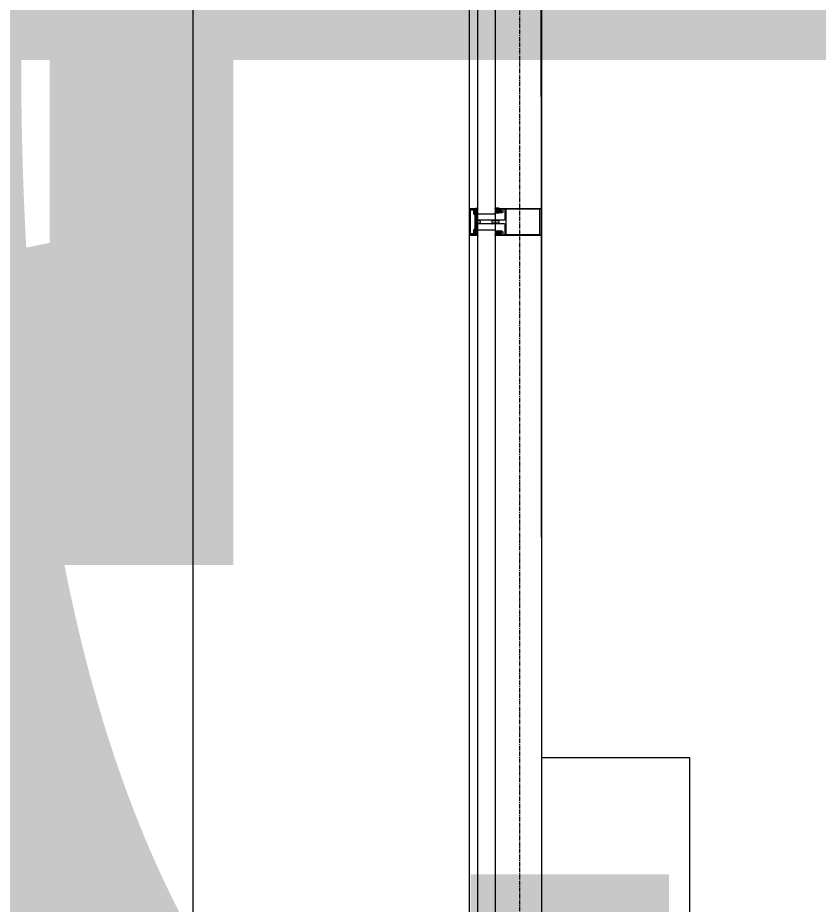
# Model space of a CAD drawing. Header units: millimetres. Extents: x 0 to 168960, y -92093 to 443706.
# Drawn here: x 35005 to 36899, y 100221 to 102317 of the extents above; entities that cross this region are included whole.
import ezdxf
from ezdxf.enums import TextEntityAlignment as Align

# ---------------------------------------------------------------- set-up
doc = ezdxf.new("R2018")
doc.units = ezdxf.units.MM
doc.linetypes.add('осевая', pattern=[50.8, 31.75, -6.35, 6.35, -6.35])
for name, color, linetype, lineweight in [('_0', 7, 'Continuous', 15), ('АР_Названия помещений', 124, 'Continuous', 5), ('АР_Номер помещения', 1, 'Continuous', 25), ('АР_Помещения_площадь', 19, 'Continuous', 9)]:
    doc.layers.add(name, color=color, linetype=linetype, lineweight=lineweight)
doc.styles.add('ISOCPEUR', font='isocpeur.ttf', dxfattribs={"height": 175})
doc.styles.get("Standard").update_dxf_attribs({"font": 'arial.ttf'})
pattern_1 = [(45, (-322323.2146, 48225.5516), (-1.122532015, 1.122532015), []), (135, (-322323.2146, 48225.5516), (-1.122532015, -1.122532015), [])]

# ---------------------------------------------------------------- blocks, each defined once
blk = doc.blocks.new('*U221')
at = {"color": 8}
for p, q in [((0, 3655.5), (0, 63)), ((169.8, 62.5), (169.8, 3656))]:
    blk.add_line(p, q, dxfattribs=at)
blk.add_lwpolyline([(150.9, 51.1), (108.9, 51.1), (109, 3667.5), (151, 3667.5)], close=True, dxfattribs=at)
blk = doc.blocks.new('*U220')
h = blk.add_hatch()
h.set_pattern_fill('ANSI37', color=8, scale=0.5)
h.set_pattern_definition([(45, (-322323.2146, 48226.1939), (-1.122532015, 1.122532015), []), (135, (-322323.2146, 48226.1939), (-1.122532015, -1.122532015), [])])
edge = h.paths.add_edge_path()
edge.add_line((-21.2, -100), (-22.2, -100))
edge.add_arc((-22.2, -100.4), 0.427, 89.9934, 141.5328)
edge.add_arc((-22.8, -99.9), 0.427, 179.9968, 321.5208, ccw=False)
edge.add_line((-23.3, -99.9), (-23.3, -98.8))
edge.add_arc((-23.1, -98.8), 0.183, 89.9818, 180.0182, ccw=False)
edge.add_line((-23.1, -98.6), (-23, -98.6))
edge.add_arc((-23, -98.4), 0.183, 269.9994, 405.0108)
edge.add_line((-22.8, -98.3), (-24, -97.2))
edge.add_arc((-24.4, -97.7), 0.637, 53.6257, 90.9577)
edge.add_line((-24.4, -97.1), (-28.6, -97.1))
edge.add_arc((-28.6, -97.7), 0.637, 89.0423, 126.3743)
edge.add_line((-29, -97.2), (-30.2, -98.3))
edge.add_arc((-30.1, -98.4), 0.183, 134.9892, 270.0006)
edge.add_line((-30.1, -98.6), (-29.9, -98.6))
edge.add_arc((-29.9, -98.8), 0.183, -0.0182, 90.0182, ccw=False)
edge.add_line((-29.8, -98.8), (-29.8, -99.9))
edge.add_arc((-30.2, -99.9), 0.427, -141.5208, 0.0032, ccw=False)
edge.add_arc((-30.8, -100.4), 0.427, 38.4672, 90.0066)
edge.add_line((-30.8, -100), (-31.9, -100))
edge.add_arc((-31.9, -100.2), 0.183, 89.9818, 180.0182)
edge.add_line((-32.1, -100.2), (-32.1, -107.4))
edge.add_arc((-31.8, -107.4), 0.306, 176.8449, 269.9211)
edge.add_line((-31.8, -107.7), (-31.1, -107.7))
edge.add_arc((-31.1, -107.4), 0.304, 269.9781, 295.0452)
edge.add_line((-31, -107.6), (-28.9, -106.8))
edge.add_arc((-28.8, -107.1), 0.305, -39.63, 115.0142, ccw=False)
edge.add_arc((-36.1, -100.8), 9.95, 301.1872, 319.274, ccw=False)
edge.add_arc((-30.8, -109.7), 0.4, 111.5421, 188.4579)
edge.add_arc((-30.6, -109.5), 0.602, 203.6278, 297.8806)
edge.add_arc((-36.1, -100.6), 11, 301.3202, 310.1218)
edge.add_arc((-25.1, -113.7), 6.09, 109.9917, 129.8472, ccw=False)
edge.add_arc((-27, -108.3), 0.305, 34.337, 110.8356, ccw=False)
edge.add_line((-26.8, -108.1), (-26.3, -108.8))
edge.add_arc((-26, -108.6), 0.305, 214.3429, 325.6571)
edge.add_line((-25.8, -108.8), (-25.3, -108.1))
edge.add_arc((-25, -108.3), 0.305, 34.3429, 145.6571, ccw=False)
edge.add_line((-24.8, -108.1), (-24.3, -108.8))
edge.add_arc((-24.1, -108.6), 0.305, 214.3429, 325.6571)
edge.add_line((-23.8, -108.8), (-23.3, -108.1))
edge.add_arc((-23.1, -108.3), 0.305, 45.0082, 145.6533, ccw=False)
edge.add_line((-22.9, -108), (-21.5, -109.4))
edge.add_arc((-21.3, -109.2), 0.305, 225.0039, 359.9731)
edge.add_line((-21, -109.2), (-21, -100.2))
edge.add_arc((-21.2, -100.2), 0.183, 359.9818, 449.9818)
edge = h.paths.add_edge_path(flags=16)
edge.add_line((-27.8, -97.9), (-25.2, -97.9))
edge.add_arc((-25.2, -98.5), 0.541, 0, 90, ccw=False)
edge.add_line((-24.7, -98.5), (-24.7, -99.4))
edge.add_arc((-25.2, -99.4), 0.541, -90, 0, ccw=False)
edge.add_line((-25.2, -100), (-27.8, -100))
edge.add_arc((-27.8, -99.4), 0.541, 180, 270, ccw=False)
edge.add_line((-28.3, -99.4), (-28.3, -98.5))
edge.add_arc((-27.8, -98.5), 0.541, 90, 180, ccw=False)
edge = h.paths.add_edge_path(flags=16)
edge.add_line((-28.4, -101.7), (-24.6, -101.7))
edge.add_arc((-24.6, -102.2), 0.541, 0, 90, ccw=False)
edge.add_line((-24.1, -102.2), (-24.1, -104.8))
edge.add_arc((-24.6, -104.8), 0.541, -90, 0, ccw=False)
edge.add_line((-24.6, -105.3), (-28.4, -105.3))
edge.add_arc((-28.4, -104.8), 0.541, 180, 270, ccw=False)
edge.add_line((-28.9, -104.8), (-28.9, -102.2))
edge.add_arc((-28.4, -102.2), 0.541, 90, 180, ccw=False)
h = blk.add_hatch()
h.set_pattern_fill('ANSI37', color=8, scale=0.5)
h.set_pattern_definition([(45, (-322323.2146, 48226.1939), (-1.122532015, 1.122532015), []), (135, (-322323.2146, 48226.1939), (-1.122532015, -1.122532015), [])])
edge = h.paths.add_edge_path()
edge.add_line((21.3, -100), (22.3, -100))
edge.add_arc((22.3, -100.4), 0.427, 38.4672, 90.0066, ccw=False)
edge.add_arc((23, -99.9), 0.427, 218.4792, 360.0032)
edge.add_line((23.4, -99.9), (23.4, -98.8))
edge.add_arc((23.2, -98.8), 0.183, 359.9818, 450.0182)
edge.add_line((23.2, -98.6), (23.1, -98.6))
edge.add_arc((23.1, -98.4), 0.183, 134.9892, 270.0006, ccw=False)
edge.add_line((22.9, -98.3), (24.2, -97.2))
edge.add_arc((24.5, -97.7), 0.637, 89.0423, 126.3743, ccw=False)
edge.add_line((24.6, -97.1), (28.7, -97.1))
edge.add_arc((28.7, -97.7), 0.637, 53.6257, 90.9577, ccw=False)
edge.add_line((29.1, -97.2), (30.3, -98.3))
edge.add_arc((30.2, -98.4), 0.183, -90.0006, 45.0108, ccw=False)
edge.add_line((30.2, -98.6), (30.1, -98.6))
edge.add_arc((30.1, -98.8), 0.183, 89.9818, 180.0182)
edge.add_line((29.9, -98.8), (29.9, -99.9))
edge.add_arc((30.3, -99.9), 0.427, 179.9968, 321.5208)
edge.add_arc((31, -100.4), 0.427, 89.9934, 141.5328, ccw=False)
edge.add_line((31, -100), (32.1, -100))
edge.add_arc((32.1, -100.2), 0.183, -0.0182, 90.0182, ccw=False)
edge.add_line((32.3, -100.2), (32.3, -107.4))
edge.add_arc((31.9, -107.4), 0.306, -89.9211, 3.1551, ccw=False)
edge.add_line((31.9, -107.7), (31.2, -107.7))
edge.add_arc((31.2, -107.4), 0.304, 244.9548, 270.0219, ccw=False)
edge.add_line((31.1, -107.6), (29, -106.8))
edge.add_arc((28.9, -107.1), 0.305, 64.9858, 219.63)
edge.add_arc((36.2, -100.8), 9.95, 220.726, 238.8128)
edge.add_arc((30.9, -109.7), 0.4, -8.4579, 68.4579, ccw=False)
edge.add_arc((30.7, -109.5), 0.602, 242.1194, 336.3722, ccw=False)
edge.add_arc((36.2, -100.6), 11, 229.8782, 238.6798, ccw=False)
edge.add_arc((25.2, -113.7), 6.09, 50.1528, 70.0083)
edge.add_arc((27.2, -108.3), 0.305, 69.1644, 145.663)
edge.add_line((26.9, -108.1), (26.4, -108.8))
edge.add_arc((26.2, -108.6), 0.305, 214.3429, 325.6571, ccw=False)
edge.add_line((25.9, -108.8), (25.4, -108.1))
edge.add_arc((25.2, -108.3), 0.305, 34.3429, 145.6571)
edge.add_line((24.9, -108.1), (24.4, -108.8))
edge.add_arc((24.2, -108.6), 0.305, 214.3429, 325.6571, ccw=False)
edge.add_line((23.9, -108.8), (23.4, -108.1))
edge.add_arc((23.2, -108.3), 0.305, 34.3467, 134.9918)
edge.add_line((23, -108), (21.7, -109.4))
edge.add_arc((21.4, -109.2), 0.305, 180.0269, 314.9961, ccw=False)
edge.add_line((21.1, -109.2), (21.1, -100.2))
edge.add_arc((21.3, -100.2), 0.183, 90.0182, 180.0182, ccw=False)
edge = h.paths.add_edge_path(flags=16)
edge.add_line((27.9, -97.9), (25.4, -97.9))
edge.add_arc((25.4, -98.5), 0.541, 90, 180)
edge.add_line((24.8, -98.5), (24.8, -99.4))
edge.add_arc((25.4, -99.4), 0.541, 180, 270)
edge.add_line((25.4, -100), (27.9, -100))
edge.add_arc((27.9, -99.4), 0.541, 270, 360)
edge.add_line((28.5, -99.4), (28.5, -98.5))
edge.add_arc((27.9, -98.5), 0.541, 0, 90)
edge = h.paths.add_edge_path(flags=16)
edge.add_line((28.5, -101.7), (24.8, -101.7))
edge.add_arc((24.8, -102.2), 0.541, 90, 180)
edge.add_line((24.2, -102.2), (24.2, -104.8))
edge.add_arc((24.8, -104.8), 0.541, 180, 270)
edge.add_line((24.8, -105.3), (28.5, -105.3))
edge.add_arc((28.5, -104.8), 0.541, 270, 360)
edge.add_line((29.1, -104.8), (29.1, -102.2))
edge.add_arc((28.5, -102.2), 0.541, 0, 90)
h = blk.add_hatch()
h.set_pattern_fill('ANSI37', color=8, scale=0.5)
h.set_pattern_definition(pattern_1)
edge = h.paths.add_edge_path()
edge.add_line((-29.8, -151.9), (-30.2, -152.7))
edge.add_arc((-29.5, -152), 0.305, 34.3393, 154.4423)
edge.add_line((-28.8, -152.6), (-29.3, -151.8))
edge.add_arc((-28.6, -152.4), 0.305, 214.3437, 325.6563)
edge.add_line((-27.8, -151.8), (-28.3, -152.6))
edge.add_arc((-27.6, -152), 0.305, 34.3437, 145.6563)
edge.add_line((-26.8, -152.6), (-27.3, -151.8))
edge.add_arc((-26.6, -152.4), 0.305, 214.3437, 325.6563)
edge.add_line((-25.8, -151.8), (-26.3, -152.6))
edge.add_arc((-25.6, -152), 0.305, 34.3437, 145.6563)
edge.add_line((-24.7, -152.6), (-25.3, -151.8))
edge.add_arc((-24.5, -152.4), 0.305, 214.3437, 325.6563)
edge.add_line((-23.7, -151.8), (-24.2, -152.6))
edge.add_arc((-23.5, -152), 0.305, 34.3437, 145.6563)
edge.add_line((-22.8, -152.6), (-23.2, -151.8))
edge.add_arc((-22.5, -152.4), 0.305, 214.3437, 325.6563)
edge.add_line((-21.8, -151.8), (-22.2, -152.6))
edge.add_arc((-21.5, -152), 0.305, 34.3437, 145.6563)
edge.add_line((-20.8, -152.6), (-21.3, -151.8))
edge.add_arc((-20.5, -152.4), 0.305, 214.3437, 325.6563)
edge.add_line((-19.7, -151.8), (-20.3, -152.6))
edge.add_arc((-19.4, -152), 0.305, 34.3437, 145.6563)
edge.add_line((-18.7, -152.6), (-19.2, -151.8))
edge.add_arc((-18.4, -152.4), 0.305, 214.3437, 325.6563)
edge.add_line((-17.7, -151.8), (-18.2, -152.6))
edge.add_arc((-13.9, -204.8), 53, 85.9442, 94.0558)
edge.add_line((-9.7, -152), (-10.2, -151.8))
edge.add_arc((-10, -152.2), 0.304, 0, 34.3643)
edge.add_line((-9.7, -154.6), (-9.7, -152.2))
edge.add_arc((-10, -154.6), 0.305, 270, 360)
edge.add_line((-19.3, -154.9), (-10, -154.9))
edge.add_arc((-19.3, -154.5), 0.427, 218.4735, 270)
edge.add_arc((-20, -155), 0.427, 38.4735, 180)
edge.add_line((-20.4, -156.2), (-20.4, -155))
edge.add_arc((-20.2, -156.2), 0.183, 180, 270)
edge.add_line((-20, -156.4), (-20.2, -156.4))
edge.add_arc((-20, -156.6), 0.183, 315.0015, 450)
edge.add_line((-21.1, -158), (-19.9, -156.7))
edge.add_arc((-21.5, -157.6), 0.549, 270, 315.0015)
edge.add_line((-25.6, -158.1), (-21.5, -158.1))
edge.add_arc((-25.6, -157.6), 0.549, 224.9985, 270)
edge.add_line((-27.2, -156.7), (-26, -158))
edge.add_arc((-27.1, -156.6), 0.183, 90, 224.9985)
edge.add_line((-26.8, -156.4), (-27.1, -156.4))
edge.add_arc((-26.8, -156.2), 0.183, 270, 360)
edge.add_line((-26.7, -155), (-26.7, -156.2))
edge.add_arc((-27.1, -155), 0.427, 0, 70.7667)
edge.add_arc((-27.1, -155), 0.427, 70.7529, 141.5305)
edge.add_arc((-27.8, -154.5), 0.427, 270, 321.5305)
edge.add_line((-31.5, -154.9), (-27.8, -154.9))
edge.add_arc((-31.5, -154.5), 0.427, 180, 270)
edge.add_line((-32, -154.4), (-32, -154.5))
edge.add_arc((-38, -154.4), 6.03, 0, 37.4762)
edge.add_arc((-33, -150.5), 0.305, 51.1811, 217.4762)
edge.add_arc((-37.8, -156.5), 7.99, 28.02, 51.1811)
edge.add_arc((-30.5, -152.6), 0.305, 208.02, 334.4386)
edge = h.paths.add_edge_path(flags=16)
edge.add_line((-22.3, -157.2), (-24.9, -157.2))
edge.add_arc((-24.9, -156.7), 0.541, 180, 270)
edge.add_line((-25.4, -156.7), (-25.4, -155.4))
edge.add_arc((-24.9, -155.4), 0.541, 90, 180)
edge.add_line((-24.9, -154.9), (-22.3, -154.9))
edge.add_arc((-22.3, -155.4), 0.541, 0, 90)
edge.add_line((-21.8, -155.4), (-21.8, -156.7))
edge.add_arc((-22.3, -156.7), 0.541, 270, 360)
h = blk.add_hatch()
h.set_pattern_fill('ANSI37', color=8, scale=0.5)
h.set_pattern_definition(pattern_1)
edge = h.paths.add_edge_path()
edge.add_arc((30.5, -152.6), 0.305, 205.5614, 331.98)
edge.add_arc((37.8, -156.5), 7.99, 128.8189, 151.98)
edge.add_arc((33, -150.5), 0.305, 322.5238, 488.8189)
edge.add_arc((38, -154.4), 6.03, 142.5238, 180)
edge.add_line((32, -154.4), (32, -154.5))
edge.add_arc((31.5, -154.5), 0.427, 270, 360)
edge.add_line((31.5, -154.9), (27.8, -154.9))
edge.add_arc((27.8, -154.5), 0.427, 218.4695, 270)
edge.add_arc((27.1, -155), 0.427, 38.4695, 109.2471)
edge.add_arc((27.1, -155), 0.427, 109.2333, 180)
edge.add_line((26.7, -155), (26.7, -156.2))
edge.add_arc((26.8, -156.2), 0.183, 180, 270)
edge.add_line((26.8, -156.4), (27.1, -156.4))
edge.add_arc((27.1, -156.6), 0.183, 315.0015, 450)
edge.add_line((27.2, -156.7), (26, -158))
edge.add_arc((25.6, -157.6), 0.549, 270, 315.0015)
edge.add_line((25.6, -158.1), (21.5, -158.1))
edge.add_arc((21.5, -157.6), 0.549, 224.9985, 270)
edge.add_line((21.1, -158), (19.9, -156.7))
edge.add_arc((20, -156.6), 0.183, 90, 224.9985)
edge.add_line((20, -156.4), (20.2, -156.4))
edge.add_arc((20.2, -156.2), 0.183, 270, 360)
edge.add_line((20.4, -156.2), (20.4, -155))
edge.add_arc((20, -155), 0.427, 0, 141.5265)
edge.add_arc((19.3, -154.5), 0.427, 270, 321.5265)
edge.add_line((19.3, -154.9), (10, -154.9))
edge.add_arc((10, -154.6), 0.305, 180, 270)
edge.add_line((9.7, -154.6), (9.7, -152.2))
edge.add_arc((10, -152.2), 0.304, 145.6357, 180)
edge.add_line((9.7, -152), (10.2, -151.8))
edge.add_arc((13.9, -204.8), 53, 85.9442, 94.0558)
edge.add_line((17.7, -151.8), (18.2, -152.6))
edge.add_arc((18.4, -152.4), 0.305, 214.3437, 325.6563)
edge.add_line((18.7, -152.6), (19.2, -151.8))
edge.add_arc((19.4, -152), 0.305, 34.3437, 145.6563)
edge.add_line((19.7, -151.8), (20.3, -152.6))
edge.add_arc((20.5, -152.4), 0.305, 214.3437, 325.6563)
edge.add_line((20.8, -152.6), (21.3, -151.8))
edge.add_arc((21.5, -152), 0.305, 34.3437, 145.6563)
edge.add_line((21.8, -151.8), (22.2, -152.6))
edge.add_arc((22.5, -152.4), 0.305, 214.3437, 325.6563)
edge.add_line((22.8, -152.6), (23.2, -151.8))
edge.add_arc((23.5, -152), 0.305, 34.3437, 145.6563)
edge.add_line((23.7, -151.8), (24.2, -152.6))
edge.add_arc((24.5, -152.4), 0.305, 214.3437, 325.6563)
edge.add_line((24.7, -152.6), (25.3, -151.8))
edge.add_arc((25.6, -152), 0.305, 34.3437, 145.6563)
edge.add_line((25.8, -151.8), (26.3, -152.6))
edge.add_arc((26.6, -152.4), 0.305, 214.3437, 325.6563)
edge.add_line((26.8, -152.6), (27.3, -151.8))
edge.add_arc((27.6, -152), 0.305, 34.3437, 145.6563)
edge.add_line((27.8, -151.8), (28.3, -152.6))
edge.add_arc((28.6, -152.4), 0.305, 214.3437, 325.6563)
edge.add_line((28.8, -152.6), (29.3, -151.8))
edge.add_arc((29.5, -152), 0.305, 25.5577, 145.6607)
edge.add_line((29.8, -151.9), (30.2, -152.7))
edge = h.paths.add_edge_path(flags=16)
edge.add_line((25.4, -156.7), (25.4, -155.4))
edge.add_arc((24.9, -156.7), 0.541, 270, 360)
edge.add_line((22.3, -157.2), (24.9, -157.2))
edge.add_arc((22.3, -156.7), 0.541, 180, 270)
edge.add_line((21.8, -155.4), (21.8, -156.7))
edge.add_arc((22.3, -155.4), 0.541, 90, 180)
edge.add_line((24.9, -154.9), (22.3, -154.9))
edge.add_arc((24.9, -155.4), 0.541, 0, 90)
at = {"color": 8, "lineweight": 0, "ltscale": 100, "transparency": 33554687}
for points in [[(-32, -1), (-32, -100.1), (-29.9, -100.1), (-29.4, -99.6), (-29.4, -99.1), (-30.5, -99.1), (-30.5, -94.1), (-26.8, -94.1), (-26.5, -93.8), (-26.1, -94.1), (-22.5, -94.1), (-22.5, -99.1), (-23.5, -99.1), (-23.5, -99.6), (-23, -100.1), (-21, -100.1), (-21, -94.1), (-21.6, -92.9), (-23.9, -91.2), (-24.2, -91.1), (-28.7, -91.1), (-29.1, -91.3), (-29.9, -91.1), (-29.9, -87.1), (-28.9, -86.1), (-6, -86.1), (-5, -87.1), (-5, -116.8), (-4.6, -117.1), (-3.5, -117.1), (-2.4, -116.1), (-2.4, -115.2), (-2, -114.9), (-2, -113.6), (-2.4, -113.4), (-2, -113.2), (-2, -111.9), (-2.4, -111.6), (-2, -111.3), (-2, -110.1), (-2.4, -109.9), (-2, -109.5), (-2, -108.3), (-2.4, -108), (-2, -107.7), (-2, -106.4), (-2.4, -106.2), (-2, -106), (-2, -104.7), (-2.4, -104.4), (-2, -104.1), (-2, -102.9), (-2.4, -102.5), (-2, -102.3), (-2, -101.6), (-0.9, -99.6), (0.9, -99.6), (1.8, -101.3), (2.6, -101.7), (2.1, -101.9), (2.1, -103.2), (2.6, -103.5), (2.1, -103.8), (2.1, -105), (2.6, -105.3), (2.1, -105.6), (2.1, -106.8), (2.6, -107.1), (2.1, -107.4), (2.1, -108.6), (2.6, -108.9), (2.1, -109.1), (2.1, -110.5), (2.6, -110.7), (2.1, -111), (2.1, -112.2), (2.6, -112.5), (2.1, -112.8), (2.1, -114), (2.6, -114.2), (2.1, -114.6), (2.1, -115.8), (2.6, -116.1), (3.5, -117.1), (4.8, -117.1), (5, -116.8), (5, -87.1), (6, -86.1), (29.1, -86.1), (30, -87.1), (30, -91.1), (29.1, -91.3), (28.8, -91.1), (24.2, -91.1), (24.1, -91.2), (21.6, -92.9), (21, -94.1), (21, -100.1), (23, -100.1), (23.6, -99.6), (23.6, -99.1), (22.5, -99.1), (22.5, -94.1), (26.3, -94.1), (26.5, -93.8), (26.9, -94.1), (30.5, -94.1), (30.5, -99.1), (29.6, -99.1), (29.6, -99.6), (30, -100.1), (32, -100.1), (32, -1), (31, 0), (-31, 0)], [(-29.9, -4), (30, -4), (30, -83.8), (-29.9, -83.8)], [(30.4, -168.6), (-30.4, -168.6), (-30.7, -168.4), (-30.7, -167.3), (-30.4, -166.9), (-28, -166.9), (-27.7, -166.7), (-27.7, -165.9), (-28, -165.6), (-30.4, -165.6), (-30.7, -165.3), (-30.7, -159.9), (-29.7, -158.6), (-29.6, -157.8), (-31.3, -154.6), (-32, -154.9), (-32, -168.4), (-30.5, -170), (30.5, -170), (32, -168.4), (32, -154.9), (31.3, -154.6), (29.6, -157.8), (29.7, -158.6), (30.8, -159.9), (30.8, -165.3), (30.4, -165.6), (28, -165.6), (27.7, -165.9), (27.7, -166.7), (28, -166.9), (30.4, -166.9), (30.8, -167.3), (30.8, -168.4)]]:
    blk.add_lwpolyline(points, close=True, dxfattribs=at)
for points in [[(-21.2, -100), (-22.2, -100, 0.228752), (-22.5, -100.1, -0.710164), (-23.3, -99.9), (-23.3, -98.8, -0.4144), (-23.1, -98.6), (-23, -98.6, 0.66825), (-22.8, -98.3), (-24, -97.2, 0.164348), (-24.4, -97.1), (-28.6, -97.1, 0.164348), (-29, -97.2), (-30.2, -98.3, 0.66825), (-30.1, -98.6), (-29.9, -98.6, -0.4144), (-29.8, -98.8), (-29.8, -99.9, -0.710164), (-30.5, -100.1, 0.228752), (-30.8, -100), (-31.9, -100, 0.4144), (-32.1, -100.2), (-32.1, -107.4, 0.430028), (-31.8, -107.7), (-31.1, -107.7, 0.109814), (-31, -107.6), (-28.9, -106.8, -0.800036), (-28.5, -107.3, -0.079083), (-30.9, -109.3, 0.348803), (-31.2, -109.7, 0.436125), (-30.3, -110, 0.038423), (-29, -109, -0.086853), (-27.1, -108, -0.346763), (-26.8, -108.1), (-26.3, -108.8, 0.527877), (-25.8, -108.8), (-25.3, -108.1, -0.527877), (-24.8, -108.1), (-24.3, -108.8, 0.527877), (-23.8, -108.8), (-23.3, -108.1, -0.469739), (-22.9, -108), (-21.5, -109.4, 0.667984), (-21, -109.2), (-21, -100.2, 0.414214)], [(21.3, -100), (22.3, -100, -0.228752), (22.6, -100.1, 0.710164), (23.4, -99.9), (23.4, -98.8, 0.4144), (23.2, -98.6), (23.1, -98.6, -0.66825), (22.9, -98.3), (24.2, -97.2, -0.164348), (24.6, -97.1), (28.7, -97.1, -0.164348), (29.1, -97.2), (30.3, -98.3, -0.66825), (30.2, -98.6), (30.1, -98.6, 0.4144), (29.9, -98.8), (29.9, -99.9, 0.710164), (30.6, -100.1, -0.228752), (31, -100), (32.1, -100, -0.4144), (32.3, -100.2), (32.3, -107.4, -0.430028), (31.9, -107.7), (31.2, -107.7, -0.109814), (31.1, -107.6), (29, -106.8, 0.800036), (28.6, -107.3, 0.079083), (31, -109.3, -0.348803), (31.3, -109.7, -0.436125), (30.5, -110, -0.038423), (29.1, -109, 0.086853), (27.3, -108, 0.346763), (26.9, -108.1), (26.4, -108.8, -0.527877), (25.9, -108.8), (25.4, -108.1, 0.527877), (24.9, -108.1), (24.4, -108.8, -0.527877), (23.9, -108.8), (23.4, -108.1, 0.469739), (23, -108), (21.7, -109.4, -0.667984), (21.1, -109.2), (21.1, -100.2, -0.414214)], [(-3.5, -116.9), (-4.6, -116.9, 0.523933), (-5, -117.2), (-5, -150.4, 0.414326), (-4.5, -150.9), (-3.1, -150.9, 0.410627), (-2.6, -150.4), (-2.6, -149.7, 0.492552), (-2.8, -149.5), (-3.3, -149.5, -0.441111), (-3.5, -149.2), (-3.5, -147.4, -0.208057), (-3.1, -146.6, -0.000016), (-0.7, -144.2, -0.439819), (0.8, -144.2, -0.000016), (3.2, -146.6, -0.208057), (3.6, -147.4), (3.7, -149.2, -0.441111), (3.4, -149.5), (2.9, -149.5, 0.492552), (2.7, -149.7), (2.7, -150.4, 0.410627), (3.2, -150.9), (4.6, -150.9, 0.414326), (5.1, -150.4), (5.1, -117.2, 0.523933), (4.8, -116.9), (3.7, -116.9)], [(-29.3, -151.8, 0.57795), (-29.8, -151.9), (-30.2, -152.7, -0.615334), (-30.7, -152.8, 0.101403), (-32.8, -150.3, 0.887085), (-33.2, -150.7, -0.164997), (-32, -154.4), (-32, -154.5, 0.414304), (-31.5, -154.9), (-27.8, -154.9, 0.228696), (-27.4, -154.8, -0.319049), (-26.9, -154.6, -0.319002), (-26.7, -155), (-26.7, -156.2, -0.4144), (-26.8, -156.4), (-27.1, -156.4, 0.668339), (-27.2, -156.7), (-26, -158, 0.198883), (-25.6, -158.1), (-21.5, -158.1, 0.198883), (-21.1, -158), (-19.9, -156.7, 0.668339), (-20, -156.4), (-20.2, -156.4, -0.4144), (-20.4, -156.2), (-20.4, -155, -0.710202), (-19.7, -154.8, 0.228696), (-19.3, -154.9), (-10, -154.9, 0.414362), (-9.7, -154.6), (-9.7, -152.2, 0.151171), (-9.7, -152), (-10.2, -151.8, 0.035408), (-17.7, -151.8), (-18.2, -152.6, -0.527868), (-18.7, -152.6), (-19.2, -151.8, 0.527868), (-19.7, -151.8), (-20.3, -152.6, -0.527868), (-20.8, -152.6), (-21.3, -151.8, 0.527868), (-21.8, -151.8), (-22.2, -152.6, -0.527868), (-22.8, -152.6), (-23.2, -151.8, 0.527868), (-23.7, -151.8), (-24.2, -152.6, -0.527868), (-24.7, -152.6), (-25.3, -151.8, 0.527868), (-25.8, -151.8), (-26.3, -152.6, -0.527868), (-26.8, -152.6), (-27.3, -151.8, 0.527868), (-27.8, -151.8), (-28.3, -152.6, -0.527868), (-28.8, -152.6)], [(-20.1, -154.8), (-20.6, -155.3), (-20.6, -155.9), (-19.6, -155.9), (-19.6, -158.2, -0.414362), (-19.9, -158.5), (-26.6, -158.5, -0.414326), (-27.7, -157.5), (-27.7, -155.9), (-26.6, -155.9), (-26.6, -155.3), (-27.2, -154.8), (-30.6, -154.8, 0.551224), (-30.9, -155.2), (-29.5, -158, -0.267349), (-29.6, -159.1), (-30.4, -160, 0.249629), (-30.4, -160.5), (-28.7, -165.1, 0.827043), (-27.6, -164.8), (-27.6, -161.1, -0.414326), (-26.6, -160), (-19.2, -160, 0.414326), (-18.1, -159), (-18.1, -157.8, -0.082799), (-10.1, -156.7), (-0.2, -156.7), (0, -156.3), (0.4, -156.7), (10.1, -156.7, -0.082799), (18.1, -157.8), (18.1, -159, 0.414326), (19.2, -160), (26.6, -160, -0.414326), (27.6, -161.1), (27.6, -164.8, 0.827043), (28.7, -165.1), (30.4, -160.5, 0.249629), (30.4, -160), (29.6, -159.1, -0.267349), (29.5, -158), (30.9, -155.2, 0.551224), (30.6, -154.8), (27.2, -154.8), (26.6, -155.3), (26.6, -155.9), (27.7, -155.9), (27.7, -157.5, -0.414326), (26.6, -158.5), (19.9, -158.5, -0.414362), (19.6, -158.2), (19.6, -155.9), (20.6, -155.9), (20.6, -155.3), (20.1, -154.8)], [(29.3, -151.8, -0.57795), (29.8, -151.9), (30.2, -152.7, 0.615334), (30.7, -152.8, -0.101403), (32.8, -150.3, -0.887085), (33.2, -150.7, 0.164997), (32, -154.4), (32, -154.5, -0.414304), (31.5, -154.9), (27.8, -154.9, -0.228696), (27.4, -154.8, 0.319049), (26.9, -154.6, 0.319002), (26.7, -155), (26.7, -156.2, 0.4144), (26.8, -156.4), (27.1, -156.4, -0.668339), (27.2, -156.7), (26, -158, -0.198883), (25.6, -158.1), (21.5, -158.1, -0.198883), (21.1, -158), (19.9, -156.7, -0.668339), (20, -156.4), (20.2, -156.4, 0.4144), (20.4, -156.2), (20.4, -155, 0.710202), (19.7, -154.8, -0.228696), (19.3, -154.9), (10, -154.9, -0.414362), (9.7, -154.6), (9.7, -152.2, -0.151171), (9.7, -152), (10.2, -151.8, -0.035408), (17.7, -151.8), (18.2, -152.6, 0.527868), (18.7, -152.6), (19.2, -151.8, -0.527868), (19.7, -151.8), (20.3, -152.6, 0.527868), (20.8, -152.6), (21.3, -151.8, -0.527868), (21.8, -151.8), (22.2, -152.6, 0.527868), (22.8, -152.6), (23.2, -151.8, -0.527868), (23.7, -151.8), (24.2, -152.6, 0.527868), (24.7, -152.6), (25.3, -151.8, -0.527868), (25.8, -151.8), (26.3, -152.6, 0.527868), (26.8, -152.6), (27.3, -151.8, -0.527868), (27.8, -151.8), (28.3, -152.6, 0.527868), (28.8, -152.6)]]:
    blk.add_lwpolyline(points, format="xyb", close=True, dxfattribs=at)
for points in [[(-32.1, -100.2), (-32.1, -100.2)], [(-21, -100.2), (-21, -100.2)], [(-19.4, -151.1), (-18.9, -150.6), (-18.9, -109.6), (-19.4, -109.1), (-21, -109.1)], [(19.4, -151.1), (18.9, -150.6), (18.9, -109.6), (19.4, -109.1), (21, -109.1)], [(-25.5, -151.1), (-25.5, -152)]]:
    blk.add_lwpolyline(points, dxfattribs=at)
at = {"color": 8}
for points in [[(-28.4, -101.7), (-24.6, -101.7, -0.414214), (-24.1, -102.2), (-24.1, -104.8, -0.414214), (-24.6, -105.3), (-28.4, -105.3, -0.414214), (-28.9, -104.8), (-28.9, -102.2, -0.414214)], [(-27.8, -97.9), (-25.2, -97.9, -0.414214), (-24.7, -98.5), (-24.7, -99.4, -0.414214), (-25.2, -100), (-27.8, -100, -0.414214), (-28.3, -99.4), (-28.3, -98.5, -0.414214)], [(28.5, -101.7), (24.8, -101.7, 0.414214), (24.2, -102.2), (24.2, -104.8, 0.414214), (24.8, -105.3), (28.5, -105.3, 0.414214), (29.1, -104.8), (29.1, -102.2, 0.414214)], [(27.9, -97.9), (25.4, -97.9, 0.414214), (24.8, -98.5), (24.8, -99.4, 0.414214), (25.4, -100), (27.9, -100, 0.414214), (28.5, -99.4), (28.5, -98.5, 0.414214)], [(-24.9, -154.9), (-22.3, -154.9, -0.414214), (-21.8, -155.4), (-21.8, -156.7, -0.414214), (-22.3, -157.2), (-24.9, -157.2, -0.414214), (-25.4, -156.7), (-25.4, -155.4, -0.414214)], [(24.9, -154.9), (22.3, -154.9, 0.414214), (21.8, -155.4), (21.8, -156.7, 0.414214), (22.3, -157.2), (24.9, -157.2, 0.414214), (25.4, -156.7), (25.4, -155.4, 0.414214)]]:
    blk.add_lwpolyline(points, format="xyb", close=True, dxfattribs=at)
blk.add_lwpolyline([(-25.5, -152), (25.5, -152), (25.5, -151.1), (-25.5, -151.1)], close=True, dxfattribs=at)
at = {"color": 8, "lineweight": 0, "ltscale": 100, "transparency": 33554687}
blk.add_arc((-31.8, -107.4), 0.305, 179.989, 270.0107, dxfattribs=at)
blk = doc.blocks.new('*U291')
at = {"color": 8, "style": 'ISOCPEUR', "width": 0.7, "flags": 1}
blk.add_attdef('КАТЕГОРИЯ', (-499.2, -2092.2), '', height=250, dxfattribs=at)
at = {"layer": 'АР_Номер помещения', "color": 8, "style": 'ISOCPEUR', "width": 0.7}
blk.add_attdef('НОМЕР_ПОМЕЩЕНИЯ', text='', height=300, dxfattribs=at).set_placement((-12940, 2669.7), align=Align.MIDDLE_CENTER)
at = {"layer": 'АР_Помещения_площадь', "color": 8, "style": 'ISOCPEUR', "width": 0.7}
blk.add_attdef('ПЛОЩАДЬ_ПОМЕЩЕНИЯ', text='', height=200, dxfattribs=at).set_placement((-4655.1, 1558.2), align=Align.MIDDLE_RIGHT)
at = {"layer": 'АР_Помещения_площадь', "color": 8, "lineweight": 30, "width": 0.7, "flags": 104}
blk.add_attdef('ИМЯ_ПОМЕЩЕНИЯ', text='', height=100, dxfattribs=at).set_placement((157.6, 1217.1), align=Align.MIDDLE_CENTER)
blk = doc.blocks.new('*U289')
at = {"color": 8, "style": 'ISOCPEUR', "width": 0.7, "flags": 1}
blk.add_attdef('КАТЕГОРИЯ', (-499.2, -2092.2), '', height=250, dxfattribs=at)
at = {"layer": 'АР_Номер помещения', "color": 8, "style": 'ISOCPEUR', "width": 0.7}
blk.add_attdef('НОМЕР_ПОМЕЩЕНИЯ', text='', height=300, dxfattribs=at).set_placement((-19098.7, 1732.7), align=Align.MIDDLE_CENTER)
at = {"layer": 'АР_Помещения_площадь', "color": 8, "lineweight": 30, "width": 0.7, "flags": 104}
blk.add_attdef('ИМЯ_ПОМЕЩЕНИЯ', text='', height=100, dxfattribs=at).set_placement((157.6, 1217.1), align=Align.MIDDLE_CENTER)
at = {"layer": 'АР_Помещения_площадь', "color": 8, "style": 'ISOCPEUR', "width": 0.7}
blk.add_attdef('ПЛОЩАДЬ_ПОМЕЩЕНИЯ', text='', height=200, dxfattribs=at).set_placement((-16823.8, 938.2), align=Align.MIDDLE_RIGHT)
blk = doc.blocks.new('*U266')
at = {"color": 8, "style": 'ISOCPEUR', "width": 0.7, "flags": 1}
blk.add_attdef('КАТЕГОРИЯ', (-499.2, -2092.2), '', height=250, dxfattribs=at)
at = {"layer": 'АР_Номер помещения', "color": 8, "style": 'ISOCPEUR', "width": 0.7}
blk.add_attdef('НОМЕР_ПОМЕЩЕНИЯ', text='', height=300, dxfattribs=at).set_placement((-20638.7, 1708.8), align=Align.MIDDLE_CENTER)
at = {"layer": 'АР_Помещения_площадь', "color": 8, "lineweight": 30, "width": 0.7, "flags": 104}
blk.add_attdef('ИМЯ_ПОМЕЩЕНИЯ', text='', height=100, dxfattribs=at).set_placement((157.6, 1217.1), align=Align.MIDDLE_CENTER)
at = {"layer": 'АР_Помещения_площадь', "color": 8, "style": 'ISOCPEUR', "width": 0.7}
blk.add_attdef('ПЛОЩАДЬ_ПОМЕЩЕНИЯ', text='', height=200, dxfattribs=at).set_placement((-11185.6, -2360.5), align=Align.MIDDLE_RIGHT)
blk = doc.blocks.new('*U246')
at = {"color": 8, "style": 'ISOCPEUR', "width": 0.7, "flags": 1}
blk.add_attdef('КАТЕГОРИЯ', (-499.2, -2092.2), '', height=250, dxfattribs=at)
at = {"layer": 'АР_Номер помещения', "color": 8, "style": 'ISOCPEUR', "width": 0.7}
blk.add_attdef('НОМЕР_ПОМЕЩЕНИЯ', text='', height=300, dxfattribs=at).set_placement((-17860, -745.6), align=Align.MIDDLE_CENTER)
at = {"layer": 'АР_Помещения_площадь', "color": 8, "lineweight": 30, "width": 0.7, "flags": 104}
blk.add_attdef('ИМЯ_ПОМЕЩЕНИЯ', text='', height=100, dxfattribs=at).set_placement((157.6, 1217.1), align=Align.MIDDLE_CENTER)
at = {"layer": 'АР_Помещения_площадь', "color": 8, "style": 'ISOCPEUR', "width": 0.7}
blk.add_attdef('ПЛОЩАДЬ_ПОМЕЩЕНИЯ', text='', height=200, dxfattribs=at).set_placement((-14197.4, -1262.3), align=Align.MIDDLE_RIGHT)
blk = doc.blocks.new('*U251')
at = {"color": 8, "style": 'ISOCPEUR', "width": 0.7, "flags": 1}
blk.add_attdef('КАТЕГОРИЯ', (-499.2, -2092.2), '', height=250, dxfattribs=at)
at = {"layer": 'АР_Номер помещения', "color": 8, "style": 'ISOCPEUR', "width": 0.7}
blk.add_attdef('НОМЕР_ПОМЕЩЕНИЯ', text='', height=300, dxfattribs=at).set_placement((-23270.6, 7877.3), align=Align.MIDDLE_CENTER)
at = {"layer": 'АР_Помещения_площадь', "color": 8, "style": 'ISOCPEUR', "width": 0.7}
blk.add_attdef('ПЛОЩАДЬ_ПОМЕЩЕНИЯ', text='', height=200, dxfattribs=at).set_placement((-14897.9, 3347.5), align=Align.MIDDLE_RIGHT)
at = {"layer": 'АР_Помещения_площадь', "color": 8, "lineweight": 30, "width": 0.7, "flags": 104}
blk.add_attdef('ИМЯ_ПОМЕЩЕНИЯ', text='', height=100, dxfattribs=at).set_placement((157.6, 1217.1), align=Align.MIDDLE_CENTER)
blk = doc.blocks.new('*U264')
at = {"color": 8, "style": 'ISOCPEUR', "width": 0.7, "flags": 1}
blk.add_attdef('КАТЕГОРИЯ', (-499.2, -2092.2), '', height=250, dxfattribs=at)
at = {"layer": 'АР_Номер помещения', "color": 8, "style": 'ISOCPEUR', "width": 0.7}
blk.add_attdef('НОМЕР_ПОМЕЩЕНИЯ', text='', height=300, dxfattribs=at).set_placement((-20263.5, 6743.4), align=Align.MIDDLE_CENTER)
at = {"layer": 'АР_Помещения_площадь', "color": 8, "style": 'ISOCPEUR', "width": 0.7}
blk.add_attdef('ПЛОЩАДЬ_ПОМЕЩЕНИЯ', text='', height=200, dxfattribs=at).set_placement((-14897.9, 3347.5), align=Align.MIDDLE_RIGHT)
at = {"layer": 'АР_Помещения_площадь', "color": 8, "lineweight": 30, "width": 0.7, "flags": 104}
blk.add_attdef('ИМЯ_ПОМЕЩЕНИЯ', text='', height=100, dxfattribs=at).set_placement((157.6, 1217.1), align=Align.MIDDLE_CENTER)
blk = doc.blocks.new('*U265')
at = {"color": 8, "style": 'ISOCPEUR', "width": 0.7, "flags": 1}
blk.add_attdef('КАТЕГОРИЯ', (-499.2, -2092.2), '', height=250, dxfattribs=at)
at = {"layer": 'АР_Номер помещения', "color": 8, "style": 'ISOCPEUR', "width": 0.7}
blk.add_attdef('НОМЕР_ПОМЕЩЕНИЯ', text='', height=300, dxfattribs=at).set_placement((-18940.8, 2435.3), align=Align.MIDDLE_CENTER)
at = {"layer": 'АР_Помещения_площадь', "color": 8, "style": 'ISOCPEUR', "width": 0.7}
blk.add_attdef('ПЛОЩАДЬ_ПОМЕЩЕНИЯ', text='', height=200, dxfattribs=at).set_placement((-17376.4, 1521.8), align=Align.MIDDLE_RIGHT)
at = {"layer": 'АР_Помещения_площадь', "color": 8, "lineweight": 30, "width": 0.7, "flags": 104}
blk.add_attdef('ИМЯ_ПОМЕЩЕНИЯ', text='', height=100, dxfattribs=at).set_placement((157.6, 1217.1), align=Align.MIDDLE_CENTER)
blk = doc.blocks.new('*U376')
at = {"color": 8, "style": 'ISOCPEUR', "width": 0.7, "flags": 1}
blk.add_attdef('КАТЕГОРИЯ', (-499.2, -2092.2), '', height=250, dxfattribs=at)
at = {"layer": 'АР_Номер помещения', "color": 8, "style": 'ISOCPEUR', "width": 0.7}
blk.add_attdef('НОМЕР_ПОМЕЩЕНИЯ', text='', height=300, dxfattribs=at).set_placement((-26406.1, 7422.6), align=Align.MIDDLE_CENTER)
at = {"layer": 'АР_Помещения_площадь', "color": 8, "style": 'ISOCPEUR', "width": 0.7}
blk.add_attdef('ПЛОЩАДЬ_ПОМЕЩЕНИЯ', text='', height=200, dxfattribs=at).set_placement((-26002.6, 8281.8), align=Align.MIDDLE_RIGHT)
at = {"layer": 'АР_Помещения_площадь', "color": 8, "lineweight": 30, "width": 0.7, "flags": 104}
blk.add_attdef('ИМЯ_ПОМЕЩЕНИЯ', text='', height=100, dxfattribs=at).set_placement((157.6, 1217.1), align=Align.MIDDLE_CENTER)

msp = doc.modelspace()

# ---------------------------------------------------------------- linework, layer by layer
at = {"layer": '_0', "linetype": 'осевая', "ltscale": 0.3}
msp.add_line((36193.71, 94017.929), (36193.71, 111160.564), dxfattribs=at)
at = {"layer": '_0'}
msp.add_lwpolyline([(35419.548, 103693.434), (35419.548, 97753.778, 0.41421356), (35919.548, 97253.778), (42467.84, 97253.778)], format="xyb", dxfattribs=at)
msp.add_lwpolyline([(36245.825, 100567.168), (36243.19, 103694.609), (42144.197, 103693.778), (42143.221, 100567.169), (41793.71, 100567.169), (41793.71, 99977.169), (36595.825, 99977.168), (36595.825, 100567.168)], close=True, dxfattribs=at)

# ---------------------------------------------------------------- block references
ref = msp.add_blockref('*U376', (50201.224, 200400.52), dxfattribs=at)
lines = msp.add_mtext('\\W0.8000;Кабинет иностранного языка с возможностью\\P деления трансформируемой перегородкой на два\\P помещения (начальная школа)', dxfattribs={"layer": 'АР_Названия помещений', "color": 8, "insert": (27156.094, 205742.286), "char_height": 12899.00703, "width": 1974.98425, "attachment_point": 1})
ref.add_attrib('ИМЯ_ПОМЕЩЕНИЯ', '', (27156.094, 205742.286), dxfattribs={"flags": 104}).embed_mtext(lines)
ref = msp.add_blockref('*U291', (40137.892, 140089.43), dxfattribs=at)
lines = msp.add_mtext('\\W0.8000;Информационный\\Pбиблиотечный центр с зонами для индивидуальных и\\Pгрупповых занятий, медиатеки, центра детских\\Pинициатив', dxfattribs={"layer": 'АР_Названия помещений', "color": 8, "insert": (27266.339, 142924.796), "char_height": 10235.71028, "width": 1779.62855, "attachment_point": 1})
ref.add_attrib('ИМЯ_ПОМЕЩЕНИЯ', '', (27266.339, 142924.796), dxfattribs={"flags": 104}).embed_mtext(lines)
ref = msp.add_blockref('*U289', (34536.627, 140089.43), dxfattribs=at)
lines = msp.add_mtext('\\W0.8000;Информационный\\Pбиблиотечный центр (хранение (закрытый фонд) и выдачи книг)', dxfattribs={"layer": 'АР_Названия помещений', "color": 8, "insert": (15339.179, 142409.833), "char_height": 5167.03637, "width": 1779.62855, "attachment_point": 1})
ref.add_attrib('ИМЯ_ПОМЕЩЕНИЯ', '', (15339.179, 142409.833), dxfattribs={"flags": 104}).embed_mtext(lines)
ref = msp.add_blockref('*U246', (51560.234, 115679.936), dxfattribs=at)
lines = msp.add_mtext('\\W0.8000;Гардероб для обучающихся (начальная школа)', dxfattribs={"layer": 'АР_Названия помещений', "color": 8, "insert": (35027.935, 116101.084), "char_height": 5099.80377, "width": 1878.00769, "attachment_point": 1})
ref.add_attrib('ИМЯ_ПОМЕЩЕНИЯ', '', (35027.935, 116101.084), dxfattribs={"flags": 104}).embed_mtext(lines)
ref = msp.add_blockref('*U266', (34528.429, 113748.108), dxfattribs=at)
lines = msp.add_mtext('\\W0.8000;Коридор с рекреацией (начальная школа)', dxfattribs={"layer": 'АР_Названия помещений', "color": 8, "insert": (19407.935, 111461.084), "char_height": 5167.03637, "width": 1779.62855, "attachment_point": 1})
ref.add_attrib('ИМЯ_ПОМЕЩЕНИЯ', '', (19407.935, 111461.084), dxfattribs={"flags": 104}).embed_mtext(lines)
ref = msp.add_blockref('*U264', (44907.768, 101644.05), dxfattribs=at)
lines = msp.add_mtext('\\W0.8000;Учебный кабинет', dxfattribs={"layer": 'АР_Названия помещений', "color": 8, "insert": (27035, 110104.277), "char_height": 5167.03637, "width": 1779.62855, "attachment_point": 1})
ref.add_attrib('ИМЯ_ПОМЕЩЕНИЯ', '', (27035, 110104.277), dxfattribs={"flags": 104}).embed_mtext(lines)
ref = msp.add_blockref('*U251', (38870.702, 100428.506), dxfattribs=at)
lines = msp.add_mtext('\\W0.8000;Учебный кабинет', dxfattribs={"layer": 'АР_Названия помещений', "color": 8, "insert": (20997.935, 108888.733), "char_height": 5167.03637, "width": 1779.62855, "attachment_point": 1})
ref.add_attrib('ИМЯ_ПОМЕЩЕНИЯ', '', (20997.935, 108888.733), dxfattribs={"flags": 104}).embed_mtext(lines)
ref = msp.add_blockref('*U265', (53329.244, 103215.77), dxfattribs=at)
lines = msp.add_mtext('\\W0.8000;Комната охраны с диспетчерским пунктом', dxfattribs={"layer": 'АР_Названия помещений', "color": 8, "insert": (34517.935, 106081.084), "char_height": 3498.32397, "width": 1779.62855, "attachment_point": 1})
ref.add_attrib('ИМЯ_ПОМЕЩЕНИЯ', '', (34517.935, 106081.084), dxfattribs={"flags": 104}).embed_mtext(lines)
at = {"layer": '_0', "lineweight": 0, "xscale": -1}
msp.add_blockref('*U221', (36244.428, 99975.298), dxfattribs=at)
at = {"layer": '_0', "lineweight": 0, "xscale": -1, "rotation": 270}
msp.add_blockref('*U220', (36244.428, 101834.538), dxfattribs=at)

doc.saveas('drawing.dxf')
